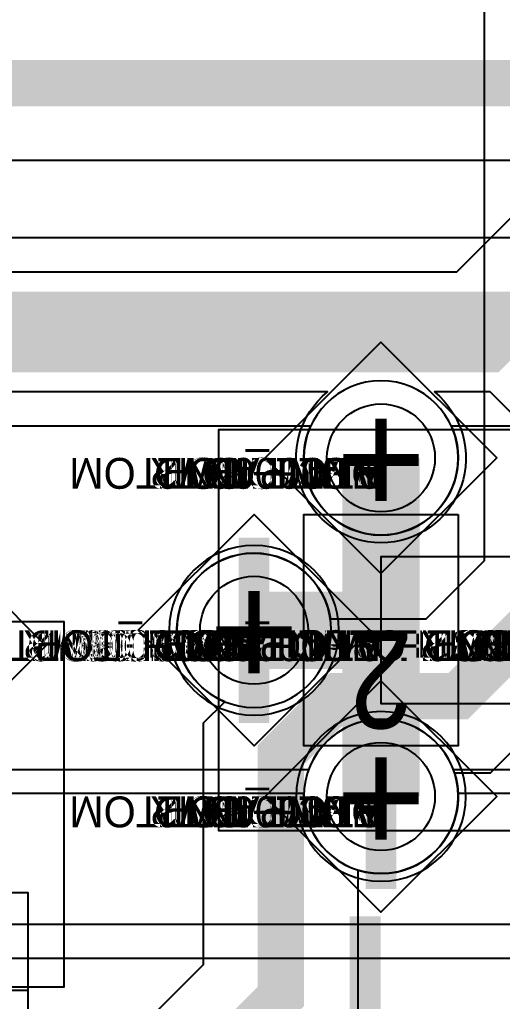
# Model space of a CAD drawing. Extents: x 0 to 323, y 0 to 320.
# Drawn here: x 106.8 to 109.93, y 208.81 to 215.17 of the extents above; entities that cross this region are included whole.
import ezdxf
from ezdxf.enums import TextEntityAlignment as Align

# ---------------------------------------------------------------- set-up
doc = ezdxf.new("R2010")
doc.units = 0
doc.header["$MEASUREMENT"] = 0
doc.layers.get('0').update_dxf_attribs({"linetype": 'CONTINUOUS'})
for name, color, linetype in [('CDN_FIGURES', 7, 'CONTINUOUS'), ('ETCH_BOTTOM', 7, 'CONTINUOUS'), ('ETCH_GND', 3, 'CONTINUOUS'), ('ETCH_INT1', 4, 'CONTINUOUS'), ('ETCH_INT2', 5, 'CONTINUOUS'), ('ETCH_PWR', 6, 'CONTINUOUS'), ('ETCH_TOP', 2, 'CONTINUOUS'), ('MANUFACTURING_NCLEGEND-1-6', 8, 'CONTINUOUS'), ('PACKAGE_GEOMETRY_ASSEMBLY_TOP', 11, 'CONTINUOUS'), ('PACKAGE_GEOMETRY_PIN_NUMBER', 9, 'CONTINUOUS')]:
    doc.layers.add(name, color=color, linetype=linetype)

# ---------------------------------------------------------------- blocks, each defined once
blk = doc.blocks.new('PAD_INFO')
for tag in ['SHAPE_TYPE', 'PAD_HEIGHT', 'PAD_LAYER', 'PAD_TYPE', 'PAD_WIDTH']:
    blk.add_attdef(tag, (0, 0), '', height=0.2)
at = {"flags": 2}
blk.add_attdef('CDN_TYPE', (0, 0), '', height=0.2, dxfattribs=at)
blk = doc.blocks.new('DRILL_INFO')
at = {"flags": 2}
blk.add_attdef('CDN_TYPE', (0, 0), '', height=0.2, dxfattribs=at)
for tag in ['FSHAPE', 'FCHAR', 'DRILL_HEIGHT', 'DIAMETER', 'PLATED', 'DRILL_WIDTH']:
    blk.add_attdef(tag, (0, 0), '', height=0.2)
blk = doc.blocks.new('VIA0700X0300')
at = {"layer": 'ETCH_BOTTOM'}
blk.add_circle((0, 0), 0.35, dxfattribs=at)
at = {"layer": 'ETCH_GND'}
blk.add_circle((0, 0), 0.35, dxfattribs=at)
at = {"layer": 'ETCH_INT1'}
blk.add_circle((0, 0), 0.35, dxfattribs=at)
at = {"layer": 'ETCH_INT2'}
blk.add_circle((0, 0), 0.35, dxfattribs=at)
at = {"layer": 'ETCH_PWR'}
blk.add_circle((0, 0), 0.35, dxfattribs=at)
at = {"layer": 'ETCH_TOP'}
blk.add_circle((0, 0), 0.35, dxfattribs=at)
ref = blk.add_blockref('PAD_INFO', (0, 0))
ref.add_attrib('PAD_LAYER', 'ETCH_TOP', (0, 0), dxfattribs={"height": 0.2})
ref.add_attrib('SHAPE_TYPE', 'NULL', (0, 0), dxfattribs={"height": 0.2})
ref.add_attrib('PAD_TYPE', 'ANTIPAD', (0, 0), dxfattribs={"height": 0.2})
ref.add_attrib('PAD_WIDTH', '0.000000', (0, 0), dxfattribs={"height": 0.2})
ref.add_attrib('PAD_HEIGHT', '0.000000', (0, 0), dxfattribs={"height": 0.2})
ref = blk.add_blockref('PAD_INFO', (0, 0))
ref.add_attrib('PAD_LAYER', 'ETCH_GND', (0, 0), dxfattribs={"height": 0.2})
ref.add_attrib('SHAPE_TYPE', 'NULL', (0, 0), dxfattribs={"height": 0.2})
ref.add_attrib('PAD_TYPE', 'ANTIPAD', (0, 0), dxfattribs={"height": 0.2})
ref.add_attrib('PAD_WIDTH', '0.000000', (0, 0), dxfattribs={"height": 0.2})
ref.add_attrib('PAD_HEIGHT', '0.000000', (0, 0), dxfattribs={"height": 0.2})
ref = blk.add_blockref('PAD_INFO', (0, 0))
ref.add_attrib('PAD_LAYER', 'ETCH_INT1', (0, 0), dxfattribs={"height": 0.2})
ref.add_attrib('SHAPE_TYPE', 'NULL', (0, 0), dxfattribs={"height": 0.2})
ref.add_attrib('PAD_TYPE', 'ANTIPAD', (0, 0), dxfattribs={"height": 0.2})
ref.add_attrib('PAD_WIDTH', '0.000000', (0, 0), dxfattribs={"height": 0.2})
ref.add_attrib('PAD_HEIGHT', '0.000000', (0, 0), dxfattribs={"height": 0.2})
ref = blk.add_blockref('PAD_INFO', (0, 0))
ref.add_attrib('PAD_LAYER', 'ETCH_INT2', (0, 0), dxfattribs={"height": 0.2})
ref.add_attrib('SHAPE_TYPE', 'NULL', (0, 0), dxfattribs={"height": 0.2})
ref.add_attrib('PAD_TYPE', 'ANTIPAD', (0, 0), dxfattribs={"height": 0.2})
ref.add_attrib('PAD_WIDTH', '0.000000', (0, 0), dxfattribs={"height": 0.2})
ref.add_attrib('PAD_HEIGHT', '0.000000', (0, 0), dxfattribs={"height": 0.2})
ref = blk.add_blockref('PAD_INFO', (0, 0))
ref.add_attrib('PAD_LAYER', 'ETCH_PWR', (0, 0), dxfattribs={"height": 0.2})
ref.add_attrib('SHAPE_TYPE', 'NULL', (0, 0), dxfattribs={"height": 0.2})
ref.add_attrib('PAD_TYPE', 'ANTIPAD', (0, 0), dxfattribs={"height": 0.2})
ref.add_attrib('PAD_WIDTH', '0.000000', (0, 0), dxfattribs={"height": 0.2})
ref.add_attrib('PAD_HEIGHT', '0.000000', (0, 0), dxfattribs={"height": 0.2})
ref = blk.add_blockref('PAD_INFO', (0, 0))
ref.add_attrib('PAD_LAYER', 'ETCH_BOTTOM', (0, 0), dxfattribs={"height": 0.2})
ref.add_attrib('SHAPE_TYPE', 'NULL', (0, 0), dxfattribs={"height": 0.2})
ref.add_attrib('PAD_TYPE', 'ANTIPAD', (0, 0), dxfattribs={"height": 0.2})
ref.add_attrib('PAD_WIDTH', '0.000000', (0, 0), dxfattribs={"height": 0.2})
ref.add_attrib('PAD_HEIGHT', '0.000000', (0, 0), dxfattribs={"height": 0.2})
ref = blk.add_blockref('PAD_INFO', (0, 0))
ref.add_attrib('PAD_LAYER', 'ETCH_TOP', (0, 0), dxfattribs={"height": 0.2})
ref.add_attrib('SHAPE_TYPE', 'NULL', (0, 0), dxfattribs={"height": 0.2})
ref.add_attrib('PAD_TYPE', 'THERMAL', (0, 0), dxfattribs={"height": 0.2})
ref.add_attrib('PAD_WIDTH', '0.000000', (0, 0), dxfattribs={"height": 0.2})
ref.add_attrib('PAD_HEIGHT', '0.000000', (0, 0), dxfattribs={"height": 0.2})
ref = blk.add_blockref('PAD_INFO', (0, 0))
ref.add_attrib('PAD_LAYER', 'ETCH_GND', (0, 0), dxfattribs={"height": 0.2})
ref.add_attrib('SHAPE_TYPE', 'NULL', (0, 0), dxfattribs={"height": 0.2})
ref.add_attrib('PAD_TYPE', 'THERMAL', (0, 0), dxfattribs={"height": 0.2})
ref.add_attrib('PAD_WIDTH', '0.000000', (0, 0), dxfattribs={"height": 0.2})
ref.add_attrib('PAD_HEIGHT', '0.000000', (0, 0), dxfattribs={"height": 0.2})
ref = blk.add_blockref('PAD_INFO', (0, 0))
ref.add_attrib('PAD_LAYER', 'ETCH_INT1', (0, 0), dxfattribs={"height": 0.2})
ref.add_attrib('SHAPE_TYPE', 'NULL', (0, 0), dxfattribs={"height": 0.2})
ref.add_attrib('PAD_TYPE', 'THERMAL', (0, 0), dxfattribs={"height": 0.2})
ref.add_attrib('PAD_WIDTH', '0.000000', (0, 0), dxfattribs={"height": 0.2})
ref.add_attrib('PAD_HEIGHT', '0.000000', (0, 0), dxfattribs={"height": 0.2})
ref = blk.add_blockref('PAD_INFO', (0, 0))
ref.add_attrib('PAD_LAYER', 'ETCH_INT2', (0, 0), dxfattribs={"height": 0.2})
ref.add_attrib('SHAPE_TYPE', 'NULL', (0, 0), dxfattribs={"height": 0.2})
ref.add_attrib('PAD_TYPE', 'THERMAL', (0, 0), dxfattribs={"height": 0.2})
ref.add_attrib('PAD_WIDTH', '0.000000', (0, 0), dxfattribs={"height": 0.2})
ref.add_attrib('PAD_HEIGHT', '0.000000', (0, 0), dxfattribs={"height": 0.2})
ref = blk.add_blockref('PAD_INFO', (0, 0))
ref.add_attrib('PAD_LAYER', 'ETCH_PWR', (0, 0), dxfattribs={"height": 0.2})
ref.add_attrib('SHAPE_TYPE', 'NULL', (0, 0), dxfattribs={"height": 0.2})
ref.add_attrib('PAD_TYPE', 'THERMAL', (0, 0), dxfattribs={"height": 0.2})
ref.add_attrib('PAD_WIDTH', '0.000000', (0, 0), dxfattribs={"height": 0.2})
ref.add_attrib('PAD_HEIGHT', '0.000000', (0, 0), dxfattribs={"height": 0.2})
ref = blk.add_blockref('PAD_INFO', (0, 0))
ref.add_attrib('PAD_LAYER', 'ETCH_BOTTOM', (0, 0), dxfattribs={"height": 0.2})
ref.add_attrib('SHAPE_TYPE', 'NULL', (0, 0), dxfattribs={"height": 0.2})
ref.add_attrib('PAD_TYPE', 'THERMAL', (0, 0), dxfattribs={"height": 0.2})
ref.add_attrib('PAD_WIDTH', '0.000000', (0, 0), dxfattribs={"height": 0.2})
ref.add_attrib('PAD_HEIGHT', '0.000000', (0, 0), dxfattribs={"height": 0.2})
ref = blk.add_blockref('PAD_INFO', (0, 0))
ref.add_attrib('PAD_LAYER', 'ETCH_TOP', (0, 0), dxfattribs={"height": 0.2})
ref.add_attrib('SHAPE_TYPE', 'CIRCLE', (0, 0), dxfattribs={"height": 0.2})
ref.add_attrib('PAD_TYPE', 'REGULAR', (0, 0), dxfattribs={"height": 0.2})
ref.add_attrib('PAD_WIDTH', '0.700000', (0, 0), dxfattribs={"height": 0.2})
ref.add_attrib('PAD_HEIGHT', '0.700000', (0, 0), dxfattribs={"height": 0.2})
ref = blk.add_blockref('PAD_INFO', (0, 0))
ref.add_attrib('PAD_LAYER', 'ETCH_GND', (0, 0), dxfattribs={"height": 0.2})
ref.add_attrib('SHAPE_TYPE', 'CIRCLE', (0, 0), dxfattribs={"height": 0.2})
ref.add_attrib('PAD_TYPE', 'REGULAR', (0, 0), dxfattribs={"height": 0.2})
ref.add_attrib('PAD_WIDTH', '0.700000', (0, 0), dxfattribs={"height": 0.2})
ref.add_attrib('PAD_HEIGHT', '0.700000', (0, 0), dxfattribs={"height": 0.2})
ref = blk.add_blockref('PAD_INFO', (0, 0))
ref.add_attrib('PAD_LAYER', 'ETCH_INT1', (0, 0), dxfattribs={"height": 0.2})
ref.add_attrib('SHAPE_TYPE', 'CIRCLE', (0, 0), dxfattribs={"height": 0.2})
ref.add_attrib('PAD_TYPE', 'REGULAR', (0, 0), dxfattribs={"height": 0.2})
ref.add_attrib('PAD_WIDTH', '0.700000', (0, 0), dxfattribs={"height": 0.2})
ref.add_attrib('PAD_HEIGHT', '0.700000', (0, 0), dxfattribs={"height": 0.2})
ref = blk.add_blockref('PAD_INFO', (0, 0))
ref.add_attrib('PAD_LAYER', 'ETCH_INT2', (0, 0), dxfattribs={"height": 0.2})
ref.add_attrib('SHAPE_TYPE', 'CIRCLE', (0, 0), dxfattribs={"height": 0.2})
ref.add_attrib('PAD_TYPE', 'REGULAR', (0, 0), dxfattribs={"height": 0.2})
ref.add_attrib('PAD_WIDTH', '0.700000', (0, 0), dxfattribs={"height": 0.2})
ref.add_attrib('PAD_HEIGHT', '0.700000', (0, 0), dxfattribs={"height": 0.2})
ref = blk.add_blockref('PAD_INFO', (0, 0))
ref.add_attrib('PAD_LAYER', 'ETCH_PWR', (0, 0), dxfattribs={"height": 0.2})
ref.add_attrib('SHAPE_TYPE', 'CIRCLE', (0, 0), dxfattribs={"height": 0.2})
ref.add_attrib('PAD_TYPE', 'REGULAR', (0, 0), dxfattribs={"height": 0.2})
ref.add_attrib('PAD_WIDTH', '0.700000', (0, 0), dxfattribs={"height": 0.2})
ref.add_attrib('PAD_HEIGHT', '0.700000', (0, 0), dxfattribs={"height": 0.2})
ref = blk.add_blockref('PAD_INFO', (0, 0))
ref.add_attrib('PAD_LAYER', 'ETCH_BOTTOM', (0, 0), dxfattribs={"height": 0.2})
ref.add_attrib('SHAPE_TYPE', 'CIRCLE', (0, 0), dxfattribs={"height": 0.2})
ref.add_attrib('PAD_TYPE', 'REGULAR', (0, 0), dxfattribs={"height": 0.2})
ref.add_attrib('PAD_WIDTH', '0.700000', (0, 0), dxfattribs={"height": 0.2})
ref.add_attrib('PAD_HEIGHT', '0.700000', (0, 0), dxfattribs={"height": 0.2})
ref = blk.add_blockref('DRILL_INFO', (0, 0))
ref.add_attrib('DIAMETER', '0.300000', (0, 0), dxfattribs={"height": 0.2})
ref.add_attrib('PLATED', 'PLATED', (0, 0), dxfattribs={"height": 0.2})
ref.add_attrib('FSHAPE', 'DIAMOND', (0, 0), dxfattribs={"height": 0.2})
ref.add_attrib('FCHAR', '+', (0, 0), dxfattribs={"height": 0.2})
ref.add_attrib('DRILL_WIDTH', '1.500000', (0, 0), dxfattribs={"height": 0.2})
ref.add_attrib('DRILL_HEIGHT', '1.500000', (0, 0), dxfattribs={"height": 0.2})
for tag in ['CDN_TYPE', 'PIN']:
    blk.add_attdef(tag, (0, 0), '', height=0.2)
at = {"flags": 2}
for tag in ['PSTKNAME', 'BBV']:
    blk.add_attdef(tag, (0, 0), '', height=0.2, dxfattribs=at)
blk = doc.blocks.new('FIGURE_DIAMOND')
at = {"layer": 'CDN_FIGURES'}
blk.add_lwpolyline([(-0.5, 0), (0, 0.5), (0.5, 0), (0, -0.5)], close=True, dxfattribs=at)
blk = doc.blocks.new('SOIC8')
at = {"layer": 'PACKAGE_GEOMETRY_ASSEMBLY_TOP'}
blk.add_lwpolyline([(-1.905, -2.54), (-1.905, 2.54), (1.905, 2.54), (1.905, -2.54)], close=True, dxfattribs=at)
blk.add_lwpolyline([(-1.27, 2.54), (-1.27, -2.54)], dxfattribs=at)
at = {"flags": 2}
for tag in ['SYMBOL_TYPE', 'CDN_TYPE', 'REFDES']:
    blk.add_attdef(tag, (0, 0), '', height=0.2, dxfattribs=at)
blk = doc.blocks.new('RC1000X1500TS')
at = {"layer": 'ETCH_TOP'}
blk.add_lwpolyline([(-0.5, -0.75), (-0.5, 0.75), (0.5, 0.75), (0.5, -0.75)], close=True, dxfattribs=at)
ref = blk.add_blockref('PAD_INFO', (0, 0))
ref.add_attrib('PAD_LAYER', 'ETCH_TOP', (0, 0), dxfattribs={"height": 0.2})
ref.add_attrib('SHAPE_TYPE', 'NULL', (0, 0), dxfattribs={"height": 0.2})
ref.add_attrib('PAD_TYPE', 'ANTIPAD', (0, 0), dxfattribs={"height": 0.2})
ref.add_attrib('PAD_WIDTH', '0.000000', (0, 0), dxfattribs={"height": 0.2})
ref.add_attrib('PAD_HEIGHT', '0.000000', (0, 0), dxfattribs={"height": 0.2})
ref = blk.add_blockref('PAD_INFO', (0, 0))
ref.add_attrib('PAD_LAYER', 'ETCH_GND', (0, 0), dxfattribs={"height": 0.2})
ref.add_attrib('SHAPE_TYPE', 'NULL', (0, 0), dxfattribs={"height": 0.2})
ref.add_attrib('PAD_TYPE', 'ANTIPAD', (0, 0), dxfattribs={"height": 0.2})
ref.add_attrib('PAD_WIDTH', '0.000000', (0, 0), dxfattribs={"height": 0.2})
ref.add_attrib('PAD_HEIGHT', '0.000000', (0, 0), dxfattribs={"height": 0.2})
ref = blk.add_blockref('PAD_INFO', (0, 0))
ref.add_attrib('PAD_LAYER', 'ETCH_INT1', (0, 0), dxfattribs={"height": 0.2})
ref.add_attrib('SHAPE_TYPE', 'NULL', (0, 0), dxfattribs={"height": 0.2})
ref.add_attrib('PAD_TYPE', 'ANTIPAD', (0, 0), dxfattribs={"height": 0.2})
ref.add_attrib('PAD_WIDTH', '0.000000', (0, 0), dxfattribs={"height": 0.2})
ref.add_attrib('PAD_HEIGHT', '0.000000', (0, 0), dxfattribs={"height": 0.2})
ref = blk.add_blockref('PAD_INFO', (0, 0))
ref.add_attrib('PAD_LAYER', 'ETCH_INT2', (0, 0), dxfattribs={"height": 0.2})
ref.add_attrib('SHAPE_TYPE', 'NULL', (0, 0), dxfattribs={"height": 0.2})
ref.add_attrib('PAD_TYPE', 'ANTIPAD', (0, 0), dxfattribs={"height": 0.2})
ref.add_attrib('PAD_WIDTH', '0.000000', (0, 0), dxfattribs={"height": 0.2})
ref.add_attrib('PAD_HEIGHT', '0.000000', (0, 0), dxfattribs={"height": 0.2})
ref = blk.add_blockref('PAD_INFO', (0, 0))
ref.add_attrib('PAD_LAYER', 'ETCH_PWR', (0, 0), dxfattribs={"height": 0.2})
ref.add_attrib('SHAPE_TYPE', 'NULL', (0, 0), dxfattribs={"height": 0.2})
ref.add_attrib('PAD_TYPE', 'ANTIPAD', (0, 0), dxfattribs={"height": 0.2})
ref.add_attrib('PAD_WIDTH', '0.000000', (0, 0), dxfattribs={"height": 0.2})
ref.add_attrib('PAD_HEIGHT', '0.000000', (0, 0), dxfattribs={"height": 0.2})
ref = blk.add_blockref('PAD_INFO', (0, 0))
ref.add_attrib('PAD_LAYER', 'ETCH_BOTTOM', (0, 0), dxfattribs={"height": 0.2})
ref.add_attrib('SHAPE_TYPE', 'NULL', (0, 0), dxfattribs={"height": 0.2})
ref.add_attrib('PAD_TYPE', 'ANTIPAD', (0, 0), dxfattribs={"height": 0.2})
ref.add_attrib('PAD_WIDTH', '0.000000', (0, 0), dxfattribs={"height": 0.2})
ref.add_attrib('PAD_HEIGHT', '0.000000', (0, 0), dxfattribs={"height": 0.2})
ref = blk.add_blockref('PAD_INFO', (0, 0))
ref.add_attrib('PAD_LAYER', 'ETCH_TOP', (0, 0), dxfattribs={"height": 0.2})
ref.add_attrib('SHAPE_TYPE', 'NULL', (0, 0), dxfattribs={"height": 0.2})
ref.add_attrib('PAD_TYPE', 'THERMAL', (0, 0), dxfattribs={"height": 0.2})
ref.add_attrib('PAD_WIDTH', '0.000000', (0, 0), dxfattribs={"height": 0.2})
ref.add_attrib('PAD_HEIGHT', '0.000000', (0, 0), dxfattribs={"height": 0.2})
ref = blk.add_blockref('PAD_INFO', (0, 0))
ref.add_attrib('PAD_LAYER', 'ETCH_GND', (0, 0), dxfattribs={"height": 0.2})
ref.add_attrib('SHAPE_TYPE', 'NULL', (0, 0), dxfattribs={"height": 0.2})
ref.add_attrib('PAD_TYPE', 'THERMAL', (0, 0), dxfattribs={"height": 0.2})
ref.add_attrib('PAD_WIDTH', '0.000000', (0, 0), dxfattribs={"height": 0.2})
ref.add_attrib('PAD_HEIGHT', '0.000000', (0, 0), dxfattribs={"height": 0.2})
ref = blk.add_blockref('PAD_INFO', (0, 0))
ref.add_attrib('PAD_LAYER', 'ETCH_INT1', (0, 0), dxfattribs={"height": 0.2})
ref.add_attrib('SHAPE_TYPE', 'NULL', (0, 0), dxfattribs={"height": 0.2})
ref.add_attrib('PAD_TYPE', 'THERMAL', (0, 0), dxfattribs={"height": 0.2})
ref.add_attrib('PAD_WIDTH', '0.000000', (0, 0), dxfattribs={"height": 0.2})
ref.add_attrib('PAD_HEIGHT', '0.000000', (0, 0), dxfattribs={"height": 0.2})
ref = blk.add_blockref('PAD_INFO', (0, 0))
ref.add_attrib('PAD_LAYER', 'ETCH_INT2', (0, 0), dxfattribs={"height": 0.2})
ref.add_attrib('SHAPE_TYPE', 'NULL', (0, 0), dxfattribs={"height": 0.2})
ref.add_attrib('PAD_TYPE', 'THERMAL', (0, 0), dxfattribs={"height": 0.2})
ref.add_attrib('PAD_WIDTH', '0.000000', (0, 0), dxfattribs={"height": 0.2})
ref.add_attrib('PAD_HEIGHT', '0.000000', (0, 0), dxfattribs={"height": 0.2})
ref = blk.add_blockref('PAD_INFO', (0, 0))
ref.add_attrib('PAD_LAYER', 'ETCH_PWR', (0, 0), dxfattribs={"height": 0.2})
ref.add_attrib('SHAPE_TYPE', 'NULL', (0, 0), dxfattribs={"height": 0.2})
ref.add_attrib('PAD_TYPE', 'THERMAL', (0, 0), dxfattribs={"height": 0.2})
ref.add_attrib('PAD_WIDTH', '0.000000', (0, 0), dxfattribs={"height": 0.2})
ref.add_attrib('PAD_HEIGHT', '0.000000', (0, 0), dxfattribs={"height": 0.2})
ref = blk.add_blockref('PAD_INFO', (0, 0))
ref.add_attrib('PAD_LAYER', 'ETCH_BOTTOM', (0, 0), dxfattribs={"height": 0.2})
ref.add_attrib('SHAPE_TYPE', 'NULL', (0, 0), dxfattribs={"height": 0.2})
ref.add_attrib('PAD_TYPE', 'THERMAL', (0, 0), dxfattribs={"height": 0.2})
ref.add_attrib('PAD_WIDTH', '0.000000', (0, 0), dxfattribs={"height": 0.2})
ref.add_attrib('PAD_HEIGHT', '0.000000', (0, 0), dxfattribs={"height": 0.2})
ref = blk.add_blockref('PAD_INFO', (0, 0))
ref.add_attrib('PAD_LAYER', 'ETCH_GND', (0, 0), dxfattribs={"height": 0.2})
ref.add_attrib('SHAPE_TYPE', 'NULL', (0, 0), dxfattribs={"height": 0.2})
ref.add_attrib('PAD_TYPE', 'REGULAR', (0, 0), dxfattribs={"height": 0.2})
ref.add_attrib('PAD_WIDTH', '0.000000', (0, 0), dxfattribs={"height": 0.2})
ref.add_attrib('PAD_HEIGHT', '0.000000', (0, 0), dxfattribs={"height": 0.2})
ref = blk.add_blockref('PAD_INFO', (0, 0))
ref.add_attrib('PAD_LAYER', 'ETCH_INT1', (0, 0), dxfattribs={"height": 0.2})
ref.add_attrib('SHAPE_TYPE', 'NULL', (0, 0), dxfattribs={"height": 0.2})
ref.add_attrib('PAD_TYPE', 'REGULAR', (0, 0), dxfattribs={"height": 0.2})
ref.add_attrib('PAD_WIDTH', '0.000000', (0, 0), dxfattribs={"height": 0.2})
ref.add_attrib('PAD_HEIGHT', '0.000000', (0, 0), dxfattribs={"height": 0.2})
ref = blk.add_blockref('PAD_INFO', (0, 0))
ref.add_attrib('PAD_LAYER', 'ETCH_INT2', (0, 0), dxfattribs={"height": 0.2})
ref.add_attrib('SHAPE_TYPE', 'NULL', (0, 0), dxfattribs={"height": 0.2})
ref.add_attrib('PAD_TYPE', 'REGULAR', (0, 0), dxfattribs={"height": 0.2})
ref.add_attrib('PAD_WIDTH', '0.000000', (0, 0), dxfattribs={"height": 0.2})
ref.add_attrib('PAD_HEIGHT', '0.000000', (0, 0), dxfattribs={"height": 0.2})
ref = blk.add_blockref('PAD_INFO', (0, 0))
ref.add_attrib('PAD_LAYER', 'ETCH_PWR', (0, 0), dxfattribs={"height": 0.2})
ref.add_attrib('SHAPE_TYPE', 'NULL', (0, 0), dxfattribs={"height": 0.2})
ref.add_attrib('PAD_TYPE', 'REGULAR', (0, 0), dxfattribs={"height": 0.2})
ref.add_attrib('PAD_WIDTH', '0.000000', (0, 0), dxfattribs={"height": 0.2})
ref.add_attrib('PAD_HEIGHT', '0.000000', (0, 0), dxfattribs={"height": 0.2})
ref = blk.add_blockref('PAD_INFO', (0, 0))
ref.add_attrib('PAD_LAYER', 'ETCH_BOTTOM', (0, 0), dxfattribs={"height": 0.2})
ref.add_attrib('SHAPE_TYPE', 'NULL', (0, 0), dxfattribs={"height": 0.2})
ref.add_attrib('PAD_TYPE', 'REGULAR', (0, 0), dxfattribs={"height": 0.2})
ref.add_attrib('PAD_WIDTH', '0.000000', (0, 0), dxfattribs={"height": 0.2})
ref.add_attrib('PAD_HEIGHT', '0.000000', (0, 0), dxfattribs={"height": 0.2})
ref = blk.add_blockref('DRILL_INFO', (0, 0))
ref.add_attrib('DIAMETER', '0.000000', (0, 0), dxfattribs={"height": 0.2})
ref.add_attrib('PLATED', 'PLATED', (0, 0), dxfattribs={"height": 0.2})
ref.add_attrib('FSHAPE', 'NULL', (0, 0), dxfattribs={"height": 0.2})
ref.add_attrib('DRILL_WIDTH', '0.000000', (0, 0), dxfattribs={"height": 0.2})
ref.add_attrib('DRILL_HEIGHT', '0.000000', (0, 0), dxfattribs={"height": 0.2})
ref = blk.add_blockref('PAD_INFO', (0, 0))
ref.add_attrib('PAD_LAYER', 'ETCH_TOP', (0, 0), dxfattribs={"height": 0.2})
ref.add_attrib('SHAPE_TYPE', 'RECTANGLE', (0, 0), dxfattribs={"height": 0.2})
ref.add_attrib('PAD_TYPE', 'REGULAR', (0, 0), dxfattribs={"height": 0.2})
ref.add_attrib('PAD_WIDTH', '1.000000', (0, 0), dxfattribs={"height": 0.2})
ref.add_attrib('PAD_HEIGHT', '1.500000', (0, 0), dxfattribs={"height": 0.2})
for tag in ['CDN_TYPE', 'PIN']:
    blk.add_attdef(tag, (0, 0), '', height=0.2)
at = {"flags": 2}
for tag in ['PSTKNAME', 'BBV']:
    blk.add_attdef(tag, (0, 0), '', height=0.2, dxfattribs=at)
blk = doc.blocks.new('F56')
at = {"layer": 'PACKAGE_GEOMETRY_ASSEMBLY_TOP'}
blk.add_lwpolyline([(0, -0.475), (1.75, -0.475), (1.75, 0.475), (0, 0.475)], close=True, dxfattribs=at)
at = {"layer": 'ETCH_TOP'}
ref = blk.add_blockref('RC1000X1500TS', (0, 0), dxfattribs=at)
ref.add_attrib('CDN_TYPE', 'PIN', (0, 0), dxfattribs={"height": 0.2})
ref.add_attrib('PIN', '1', (0, 0), dxfattribs={"height": 0.2})
ref = blk.add_blockref('RC1000X1500TS', (1.75, 0), dxfattribs=at)
ref.add_attrib('CDN_TYPE', 'PIN', (0, 0), dxfattribs={"height": 0.2})
ref.add_attrib('PIN', '2', (0, 0), dxfattribs={"height": 0.2})
at = {"flags": 2}
for tag in ['SYMBOL_TYPE', 'CDN_TYPE', 'REFDES']:
    blk.add_attdef(tag, (0, 0), '', height=0.2, dxfattribs=at)

msp = doc.modelspace()

# ---------------------------------------------------------------- linework, layer by layer
at = {"layer": 'ETCH_BOTTOM'}
for points, format in [([(105.2705, 213.7556), (110.2617, 213.7556), (110.8117, 213.2056), (111.5334, 213.2056, -1.558329), (111.5334, 212.2054), (110.3975, 212.2054), (109.8475, 212.7554), (109.4863, 212.7554, -2.829034), (108.7949, 212.7554), (105.4242, 212.7554)], "xyb"), ([(111.7626, 212.7055, 0.3, 0.3, 0), (110.6046, 212.7055, 0.3, 0.3, 0), (110.0546, 213.2555, 0.3, 0.3, 0), (105.2171, 213.2555, 0.3, 0.3, 0), (104.9945, 213.0329, 0.3, 0.3, 0), (102.35, 213.0329, 0.3, 0.3, 0), (97.0126, 207.6955, 0.3, 0.3, 0), (97.0126, 194.0055, 0.3, 0.3, 0), (93.0126, 190.0055, 0.3, 0.3, 0)], "xyseb"), ([(109.1406, 211.7267, 0.2, 0.2, 0), (109.1406, 212.3275, 0.2, 0.2, 0)], "xyseb"), ([(108.3176, 211.2105, 0.2, 0.2, 0), (108.3176, 211.8113, 0.2, 0.2, 0)], "xyseb"), ([(108.3176, 210.6097, 0.2, 0.2, 0), (108.3176, 211.2105, 0.2, 0.2, 0)], "xyseb"), ([(109.1406, 210.1335, 0.2, 0.2, 0), (109.1406, 210.7343, 0.2, 0.2, 0)], "xyseb"), ([(109.1406, 209.5327, 0.2, 0.2, 0), (109.1406, 210.1335, 0.2, 0.2, 0)], "xyseb"), ([(109.0376, 207.4055, 0.2, 0.2, 0), (109.0376, 209.3563, 0.2, 0.2, 0)], "xyseb")]:
    msp.add_lwpolyline(points, format=format, dxfattribs=at)
for points in [[(108.8677, 211.2105, 1), (107.7675, 211.2105, 1)], [(109.6907, 210.1335, 1), (108.5905, 210.1335, 1)], [(105.0526, 205.4204), (104.9476, 205.4204, -0.844392), (104.6998, 206.8785), (104.9125, 207.0912), (104.9125, 209.3056), (110.4127, 209.3056), (110.4127, 207.9179, -0.683031), (110.4127, 206.8931), (110.4127, 205.5054), (108.4847, 205.5054), (108.4146, 205.5755), (106.9106, 205.5755), (106.8405, 205.5054), (105.3994, 205.5054, -0.120742), (105.0526, 205.4204)]]:
    msp.add_lwpolyline(points, format="xyb", close=True, dxfattribs=at)
at = {"layer": 'ETCH_INT1'}
for points in [[(109.6407, 212.3275, 1), (108.6405, 212.3275, 1)], [(108.8177, 211.2105, 1), (107.8175, 211.2105, 1)], [(109.6407, 210.1335, 1), (108.6405, 210.1335, 1)]]:
    msp.add_lwpolyline(points, format="xyb", close=True, dxfattribs=at)
msp.add_lwpolyline([(83.747, 209.0856), (90.4282, 209.0856, -2.133193), (91.197, 209.0856), (99.0922, 209.0856, -1.424409), (100.033, 209.0856), (101.1771, 209.0856, -1.277006), (102.1481, 209.0856), (117.4337, 209.0856, -1.968312), (118.2415, 209.0856), (119.2916, 209.0856, -1.828948), (120.1336, 209.0856), (126.8837, 209.0856, -1.968312), (127.6915, 209.0856), (136.6916, 209.0856, -1.828948)], format="xyb", dxfattribs=at)
at = {"layer": 'ETCH_INT2'}
for points, format in [([(84.1126, 184.9555, 0.3, 0.3, 0), (90.1626, 191.0055, 0.3, 0.3, 0), (90.1626, 191.6748, 0.3, 0.3, 0), (90.1926, 191.7048, 0.3, 0.3, 0), (90.1926, 191.7855, 0.3, 0.3, 0), (103.9576, 205.5505, 0.3, 0.3, 0), (104.6483, 205.5505, 0.3, 0.3, 0), (104.6783, 205.5205, 0.3, 0.3, 0), (105.2169, 205.5205, 0.3, 0.3, 0), (105.5976, 205.9012, 0.3, 0.3, 0), (105.5976, 205.9436, 0.3, 0.3, 0), (108.4906, 208.8366, 0.3, 0.3, 0), (108.4906, 210.4028, 0.3, 0.3, 0), (108.8713, 210.7835, 0.3, 0.3, 0), (109.6406, 210.7835, 0.3, 0.3, 0), (110.3126, 211.4555, 0.3, 0.3, 0), (110.3126, 220.8555, 0.3, 0.3, 0)], "xyseb"), ([(83.8803, 185.4305), (89.6625, 191.2126), (89.6625, 191.6748, -0.09518), (89.6981, 191.8601, -0.160268), (89.839, 192.1391), (103.7505, 206.0506), (104.4621, 206.0506, -0.859737), (105.3757, 206.429), (107.9905, 209.0437), (107.9905, 210.6099), (108.1282, 210.7477, -1.720549), (108.8123, 211.2836), (109.4335, 211.2836), (109.8125, 211.6626), (109.8125, 220.8555, -1)], "xyb"), ([(110.8127, 220.8555), (110.8127, 211.2484), (109.8477, 210.2834), (109.6177, 210.2834, -0.606125), (108.9907, 209.6564), (108.9907, 208.6295), (106.0977, 205.7365), (106.0977, 205.6941), (105.424, 205.0204), (104.4712, 205.0204), (104.4412, 205.0504), (104.1647, 205.0504), (90.9881, 191.8738, -0.973292), (90.6627, 190.9284), (90.6627, 190.7984), (84.6127, 184.7484)], "xyb")]:
    msp.add_lwpolyline(points, format=format, dxfattribs=at)
msp.add_lwpolyline([(109.6407, 212.3275, 1), (108.6405, 212.3275, 1)], format="xyb", close=True, dxfattribs=at)
at = {"layer": 'ETCH_PWR'}
for points, format in [([(85.2747, 213.6056, -1.468033), (86.2055, 213.6056), (86.4198, 213.6056, -1.468033), (87.3506, 213.6056), (103.086, 213.6056, -1.260938), (104.0572, 213.533), (104.2481, 213.533, -1.362386), (105.2023, 213.533), (109.6329, 213.533), (111.5754, 215.4755), (116.4169, 215.4755), (118.3627, 213.5297), (118.3627, 212.8126), (118.5197, 212.6556), (149.2626, 212.6556, -1)], "xyb"), ([(41.8126, 213.1055, 0.3, 0.3, 0), (103.2382, 213.1055, 0.3, 0.3, 0), (103.3108, 213.0329, 0.3, 0.3, 0), (109.84, 213.0329, 0.3, 0.3, 0), (111.7825, 214.9754, 0.3, 0.3, 0), (116.2098, 214.9754, 0.3, 0.3, 0), (117.8626, 213.3226, 0.3, 0.3, 0), (117.8626, 212.5555, 0.3, 0.3, 0)], "xyseb"), ([(149.2626, 211.6554), (118.1055, 211.6554), (117.7055, 212.0554), (115.9626, 212.0554, -1), (115.9626, 213.0556), (117.3625, 213.0556), (117.3625, 213.1155), (116.0027, 214.4753), (111.9896, 214.4753), (110.0471, 212.5328), (109.5966, 212.5328, -1.546895), (108.6846, 212.5328), (103.1037, 212.5328), (103.0311, 212.6054), (41.8126, 212.6054, -1)], "xyb"), ([(152.3748, 210.3056), (109.6102, 210.3056, 0.698557), (108.671, 210.3056), (73.0697, 210.3056, 0.420024)], "xyb"), ([(81.7631, 210.1555), (108.6387, 210.1555), (108.6406, 210.1184, 0.970256), (109.6406, 210.1184), (109.6425, 210.1555), (112.5119, 210.1555, -0.688822), (112.5794, 209.9785, 2.620502), (113.2458, 209.9785, -0.688822), (113.3133, 210.1555), (151.7149, 210.1555, -0.545308)], "xyb")]:
    msp.add_lwpolyline(points, format=format, dxfattribs=at)
msp.add_lwpolyline([(108.8177, 211.2105, 1), (107.8175, 211.2105, 1)], format="xyb", close=True, dxfattribs=at)
at = {"layer": 'ETCH_TOP'}
for points, format in [([(16.0126, 203.2255, 0.3, 0.3, 0), (27.7976, 215.0105, 0.3, 0.3, 0), (30.6459, 215.0105, 0.3, 0.3, 0), (30.6909, 215.0555, 0.3, 0.3, 0), (31.2295, 215.0555, 0.3, 0.3, 0), (31.2745, 215.0105, 0.3, 0.3, 0), (31.8507, 215.0105, 0.3, 0.3, 0), (31.8957, 215.0555, 0.3, 0.3, 0), (32.4343, 215.0555, 0.3, 0.3, 0), (32.4793, 215.0105, 0.3, 0.3, 0), (66.9459, 215.0105, 0.3, 0.3, 0), (67.1409, 215.2055, 0.3, 0.3, 0), (68.8843, 215.2055, 0.3, 0.3, 0), (69.3343, 214.7555, 0.3, 0.3, 0), (85.0909, 214.7555, 0.3, 0.3, 0), (85.1409, 214.8055, 0.3, 0.3, 0), (85.6795, 214.8055, 0.3, 0.3, 0), (85.7295, 214.7555, 0.3, 0.3, 0), (86.2957, 214.7555, 0.3, 0.3, 0), (86.3457, 214.8055, 0.3, 0.3, 0), (86.8843, 214.8055, 0.3, 0.3, 0), (86.9343, 214.7555, 0.3, 0.3, 0), (140.4409, 214.7555, 0.3, 0.3, 0)], "xyseb"), ([(140.5069, 214.2554), (87.0649, 214.2554, -0.219153), (87.3566, 213.9556), (87.9627, 213.9556), (87.9627, 211.3554), (87.1977, 211.3554), (87.1977, 211.3171), (88.8352, 211.3171), (88.8352, 208.9469), (83.7496, 208.9469, -0.958631)], "xyb"), ([(109.1406, 211.2105, 0.5, 0.5, 0), (109.1406, 212.3275, 0.5, 0.5, 0)], "xyseb"), ([(109.1406, 211.2105, 0.5, 0.5, 0), (108.3176, 211.2105, 0.5, 0.5, 0)], "xyseb"), ([(109.1406, 211.2105, 0.5, 0.5, 0), (109.1406, 210.1335, 0.5, 0.5, 0)], "xyseb")]:
    msp.add_lwpolyline(points, format=format, dxfattribs=at)
for points in [[(102.0869, 208.7812, -1), (101.2383, 209.6298), (101.54, 209.9316), (101.54, 211.2671), (103.1775, 211.2671), (103.1775, 211.3554), (102.3125, 211.3554), (102.3125, 213.9556), (103.1609, 213.9556, -0.542447), (103.9993, 213.9556), (104.306, 213.9556, -0.542447), (105.1444, 213.9556), (106.1627, 213.9556), (106.1627, 211.3554), (105.4477, 211.3554), (105.4477, 211.2671), (107.0852, 211.2671), (107.0852, 208.8969), (102.2027, 208.8969)], [(115.2305, 212.6306), (115.509, 212.9091, -0.198912), (115.8626, 213.0556), (115.9626, 213.0556, -0.198912), (116.3162, 212.9091), (116.9627, 212.2626), (116.9627, 210.8555, -0.198912), (116.8162, 210.5019), (116.5162, 210.2019, -0.198912), (116.1626, 210.0554), (116.0127, 210.0554), (116.0127, 209.7804), (113.4127, 209.7804), (113.4127, 209.6055, -1), (112.4125, 209.6055), (112.4125, 209.7804), (111.7125, 209.7804), (111.7125, 209.9104), (108.0905, 209.9104), (108.0905, 212.5106), (111.302, 212.5106, -0.823863), (112.1162, 213.0591), (112.5447, 212.6306)]]:
    msp.add_lwpolyline(points, format="xyb", close=True, dxfattribs=at)

# ---------------------------------------------------------------- block references
for name, p, rotation in [('F56', (110.8906, 211.2105), 180), ('SOIC8', (104.3126, 207.6055), 270)]:
    msp.add_blockref(name, p, dxfattribs=dict(rotation=rotation))
at = {"layer": 'ETCH_TOP', "rotation": 180}
for p in [(109.1406, 212.3275), (108.3176, 211.2105), (109.1406, 210.1335)]:
    msp.add_blockref('VIA0700X0300', p, dxfattribs=at)
at = {"layer": 'MANUFACTURING_NCLEGEND-1-6', "xscale": 1.5, "yscale": 1.5}
for p in [(109.1406, 212.3275), (108.3176, 211.2105), (106.2176, 211.1105), (109.1406, 210.1335)]:
    msp.add_blockref('FIGURE_DIAMOND', p, dxfattribs=at)

# ---------------------------------------------------------------- texts
at = {"layer": 'MANUFACTURING_NCLEGEND-1-6'}
for p in [(109.1406, 212.3275), (108.3176, 211.2105), (109.1406, 210.1335)]:
    msp.add_text('+', height=0.75, dxfattribs=at).set_placement(p, align=Align.MIDDLE_CENTER)
at = {"layer": 'PACKAGE_GEOMETRY_PIN_NUMBER', "width": 0.88}
msp.add_text('2', height=0.635, rotation=180, dxfattribs=at).set_placement((109.1406, 211.2105), align=Align.CENTER)

doc.saveas('drawing.dxf')
